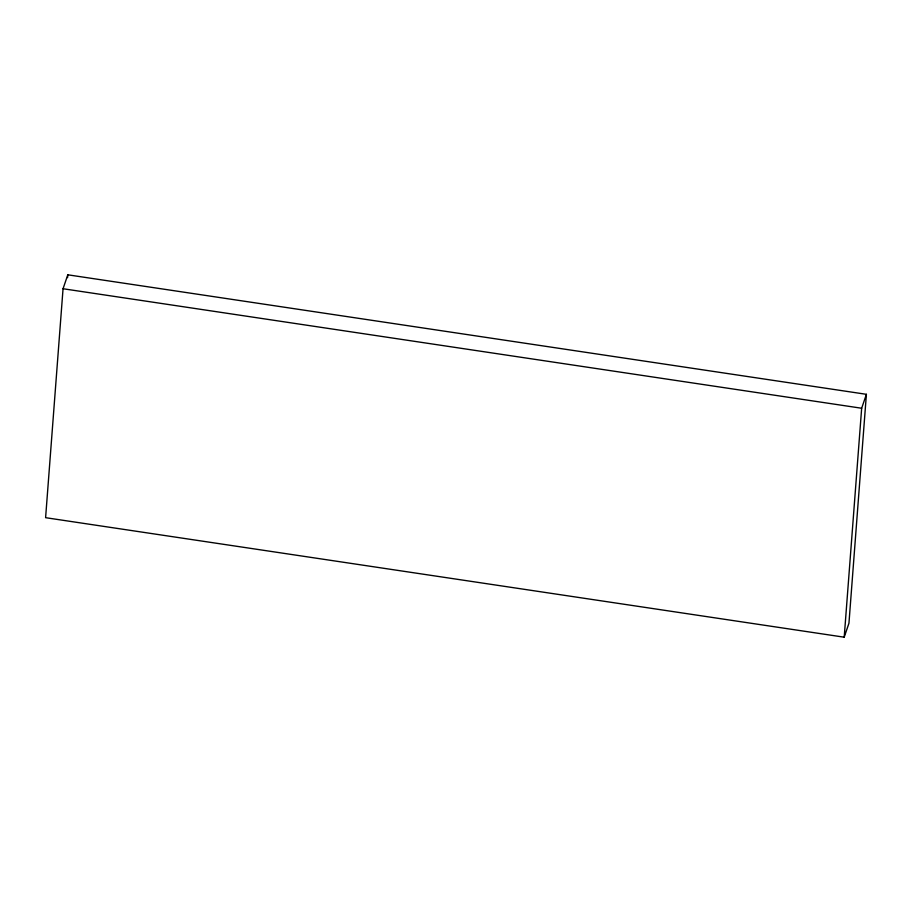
<?xml version="1.0" encoding="UTF-8"?>
<svg xmlns="http://www.w3.org/2000/svg" width="912" height="912" viewBox="0 0 912 912"><rect width="100%" height="100%" fill="white"/><g stroke="black" fill="none" stroke-linecap="round" stroke-linejoin="round"><path stroke-width="1.37" d="M63.053 288.739L45.6 517.685L844.204 637.192L848.947 623.261L866.4 394.315L67.796 274.808L63.053 288.739L861.658 408.245L866.4 394.315M67.579 277.636L67.796 274.808M844.204 637.192L861.658 408.245"/></g></svg>
